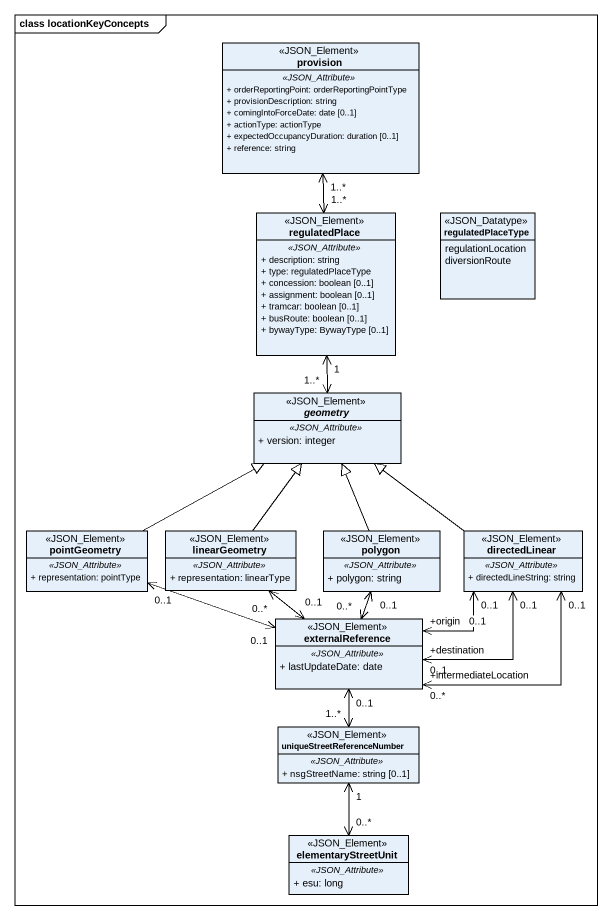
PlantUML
@startuml
mainframe class locationKeyConcepts
hide circle
hide empty members
skinparam classAttributeIconSize 0
class provision <<JSON_Element>> {
  .. <<JSON_Attribute>> ..
  + orderReportingPoint: orderReportingPointType
  + provisionDescription: string
  + comingIntoForceDate: date [0..1]
  + actionType: actionType
  + expectedOccupancyDuration: duration [0..1]
  + reference: string
}
class regulatedPlace <<JSON_Element>> {
  .. <<JSON_Attribute>> ..
  + description: string
  + type: regulatedPlaceType
  + concession: boolean [0..1]
  + assignment: boolean [0..1]
  + tramcar: boolean [0..1]
  + busRoute: boolean [0..1]
  + bywayType: BywayType [0..1]
}
enum regulatedPlaceType <<JSON_Datatype>> {
  regulationLocation
  diversionRoute
}
abstract class geometry <<JSON_Element>> {
  .. <<JSON_Attribute>> ..
  + version: integer
}
class pointGeometry <<JSON_Element>> {
  .. <<JSON_Attribute>> ..
  + representation: pointType
}
class linearGeometry <<JSON_Element>> {
  .. <<JSON_Attribute>> ..
  + representation: linearType
}
class polygon <<JSON_Element>> {
  .. <<JSON_Attribute>> ..
  + polygon: string
}
class directedLinear <<JSON_Element>> {
  .. <<JSON_Attribute>> ..
  + directedLineString: string
}
class externalReference <<JSON_Element>> {
  .. <<JSON_Attribute>> ..
  + lastUpdateDate: date
}
class uniqueStreetReferenceNumber <<JSON_Element>> {
  .. <<JSON_Attribute>> ..
  + nsgStreetName: string [0..1]
}
class elementaryStreetUnit <<JSON_Element>> {
  .. <<JSON_Attribute>> ..
  + esu: long
}
provision "1..*" <--> "1..*" regulatedPlace
regulatedPlace "1" <--> "1..*" geometry
pointGeometry -right-|> geometry
pointGeometry "0..1" <-right-> "0..1" externalReference
linearGeometry -up-|> geometry
linearGeometry "0..1" <--> "0..*" externalReference
polygon -up-|> geometry
polygon "0..1" <--> "0..*" externalReference
directedLinear -up-|> geometry
directedLinear "0..1" <-left-> "+destination\n0..1" externalReference
externalReference "+intermediateLocation\n0..*" <-right-> "0..1" directedLinear
externalReference "+origin\n0..1" <-right-> "0..1" directedLinear
externalReference "0..1" <--> "1..*" uniqueStreetReferenceNumber
uniqueStreetReferenceNumber "1" <--> "0..*" elementaryStreetUnit
@enduml
